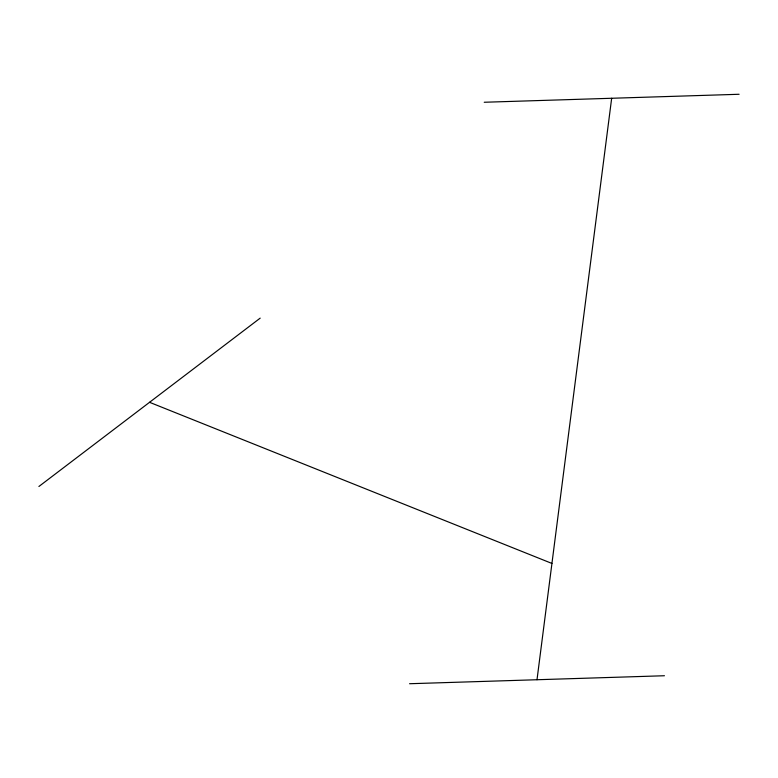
<?xml version="1.0" encoding="UTF-8"?>
<svg xmlns="http://www.w3.org/2000/svg" width="778" height="778" viewBox="0 0 778 778"><rect width="100%" height="100%" fill="white"/><g stroke="black" fill="none" stroke-linecap="round" stroke-linejoin="round"><path stroke-width="1.17" d="M537.005 679.729L611.664 98.271M38.9 486.483L260.192 318.134M484.227 102.258L739.1 94.274M409.568 683.726L664.441 675.742M149.551 402.304L551.933 563.447"/></g></svg>
